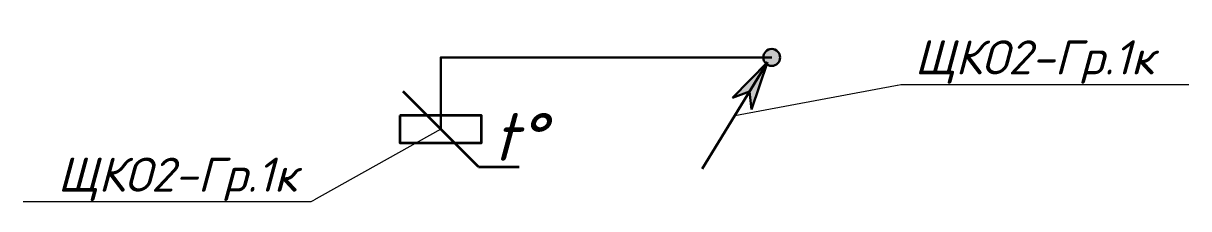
# Model space of a CAD drawing. Header units: millimetres. Extents: x 128978 to 991105, y 88203 to 186654.
# Drawn here: x 901995 to 910541, y 141101 to 142462 of the extents above; entities that cross this region are included whole.
import ezdxf
from ezdxf import colors
from ezdxf.entities.mleader import LeaderData, LeaderLine
from ezdxf.math import Vec2, Vec3

# ---------------------------------------------------------------- set-up
doc = ezdxf.new("R2010")
doc.units = ezdxf.units.MM
for name, color, linetype, lineweight in [('E_Обладнання', 3, 'Continuous', 35), ('E_Позначення', 7, 'Continuous', 15), ('E_Розп. мережі', 5, 'Continuous', 30)]:
    doc.layers.add(name, color=color, linetype=linetype, lineweight=lineweight)
doc.styles.add('GOST 2.304', font='isocpeui.ttf')
doc.styles.add('ГОСТ 2.304', font='isocpeui.ttf')

# ---------------------------------------------------------------- blocks, each defined once
blk = doc.blocks.new('Датчик температури')
at = {"color": 0}
for points in [[(276.3, -276.3), (-276.3, 276.3)], [(276.3, -276.3), (576.3, -276.3)]]:
    blk.add_lwpolyline(points, dxfattribs=at)
blk.add_lwpolyline([(-300, 100), (-300, -100), (300, -100), (300, 100)], close=True, dxfattribs=at)
at = {"color": 0, "insert": (385.8, 118.9), "char_height": 350, "width": 21827.588, "attachment_point": 1, "style": 'GOST 2.304'}
blk.add_mtext('t%%D', dxfattribs=at)
blk = doc.blocks.new('_None')
blk = doc.blocks.new('*U197')
at = {"lineweight": -2}
h = blk.add_hatch(color=0, dxfattribs=at)
edge = h.paths.add_edge_path()
edge.add_arc((0.07, 0), 1.28, 0, 360)
h = blk.add_hatch(color=0, dxfattribs=at)
h.paths.add_polyline_path([(-0.47, -0.71), (-5.33, -6.22), (-2.9, -5.18)])
h.paths.add_polyline_path([(-0.47, -0.71), (-2.9, -5.18), (-2.45, -7.79)])
at = {"color": 0, "lineweight": -2}
for p, q in [((-9.24, -16.84), (-0.47, -0.71)), ((-0.47, -0.71), (-5.33, -6.22)), ((-0.47, -0.71), (-2.45, -7.79)), ((-5.33, -6.22), (-2.9, -5.18)), ((-2.9, -5.18), (-2.45, -7.79))]:
    blk.add_line(p, q, dxfattribs=at)
at = {"lineweight": -2}
for p, q in [((-0.47, -0.71), (-5.33, -6.22)), ((-0.47, -0.71), (-2.45, -7.79)), ((-5.33, -6.22), (-2.9, -5.18)), ((-2.9, -5.18), (-2.45, -7.79))]:
    blk.add_line(p, q, dxfattribs=at)
at = {"color": 0, "lineweight": -2}
blk.add_circle((0.11, 0), 1.24, dxfattribs=at)

msp = doc.modelspace()

# ---------------------------------------------------------------- block references
at = {"layer": 'E_Обладнання'}
msp.add_blockref('Датчик температури', (905055.8, 141684.9), dxfattribs=at)
at = {"layer": 'E_Розп. мережі', "xscale": 50.00000000000003, "yscale": 50.00000000000003, "zscale": 50.00000000000003, "rotation": 357.0874877686715}
msp.add_blockref('*U197', (907477.2, 142211.5), dxfattribs=at)

# ---------------------------------------------------------------- next in the draw order: leaders
at = {"layer": 'E_Позначення'}
ml = msp.add_multileader_mtext('Standard', dxfattribs=at)
ml.set_content('ЩКО2-Гр.1к', color=256, style='ГОСТ 2.304')
ml.set_leader_properties(color=256, linetype='ByLayer', lineweight=-1)
ml.set_arrow_properties(name='NONE')
ml.build(insert=Vec2(0, 0))
ml.multileader.update_dxf_attribs({"has_dogleg": 0, "text_left_attachment_type": 6, "text_right_attachment_type": 6, "dogleg_length": 0, "arrow_head_size": 1})
ctx = ml.context
ctx.base_point, ctx.char_height, ctx.arrow_head_size, ctx.landing_gap_size, ctx.plane_origin = Vec3(908430.9, 142011.7), 250, 1, 100, Vec3(928128.6, 140081.5)
ctx.left_attachment, ctx.right_attachment = 6, 6
notes = []
notes.append((ctx, [(0, (1, 1, 0), (908430.9, 142011.7), (1, 0), 0, [(0, [(907212.6, 141785.8)], 0, [])])]))
ctx.mtext.insert, ctx.mtext.flow_direction = Vec3(908530.9, 142336.7), 5
ctx.mtext.has_bg_fill, ctx.mtext.bg_color, ctx.mtext.bg_scale_factor, ctx.mtext.bg_transparency, ctx.mtext.use_window_bg_color = 1, -1027028792, 1.5, 0, 1
ml = msp.add_multileader_mtext('Standard', dxfattribs=at)
ml.set_content('ЩКО2-Гр.1к', color=256, style='ГОСТ 2.304')
ml.set_leader_properties(color=256, linetype='ByLayer', lineweight=-1)
ml.set_arrow_properties(name='NONE')
ml.build(insert=Vec2(0, 0))
ml.multileader.update_dxf_attribs({"has_dogleg": 0, "text_left_attachment_type": 6, "text_right_attachment_type": 6, "dogleg_length": 0, "arrow_head_size": 1})
ctx = ml.context
ctx.base_point, ctx.char_height, ctx.arrow_head_size, ctx.landing_gap_size, ctx.plane_origin = Vec3(902036, 141151.1), 250, 1, 100, Vec3(925779.4, 139638.2)
ctx.left_attachment, ctx.right_attachment, ctx.text_align_type = 6, 6, 2
notes.append((ctx, [(1, (1, 1, 0), (904104.5, 141151.1), (-1, 0), 0, [(0, [(905055.8, 141684.9)], 0, [])])]))
ctx.mtext.insert, ctx.mtext.alignment, ctx.mtext.flow_direction = Vec3(904004.5, 141476.1), 3, 5
ctx.mtext.has_bg_fill, ctx.mtext.bg_color, ctx.mtext.bg_scale_factor, ctx.mtext.bg_transparency, ctx.mtext.use_window_bg_color = 1, -1027028792, 1.5, 0, 1
for ctx, leaders in notes:
    for number, flags, end, landing, length, lines in leaders:
        leader = LeaderData()
        leader.index, (leader.has_last_leader_line, leader.has_dogleg_vector, leader.attachment_direction) = number, flags
        leader.last_leader_point, leader.dogleg_vector, leader.dogleg_length = Vec3(end), Vec3(landing), length
        for number, points, colour, breaks in lines:
            line = LeaderLine()
            line.index, line.vertices, line.color, line.breaks = number, Vec3.list(points), colors.encode_raw_color(colour), breaks
            leader.lines.append(line)
        ctx.leaders.append(leader)

# ---------------------------------------------------------------- next in the draw order: linework, layer by layer
at = {"layer": 'E_Розп. мережі'}
msp.add_lwpolyline([(907482.8, 142211.2), (905055.8, 142211.2), (905055.8, 141684.9)], dxfattribs=at)

doc.saveas('drawing.dxf')
